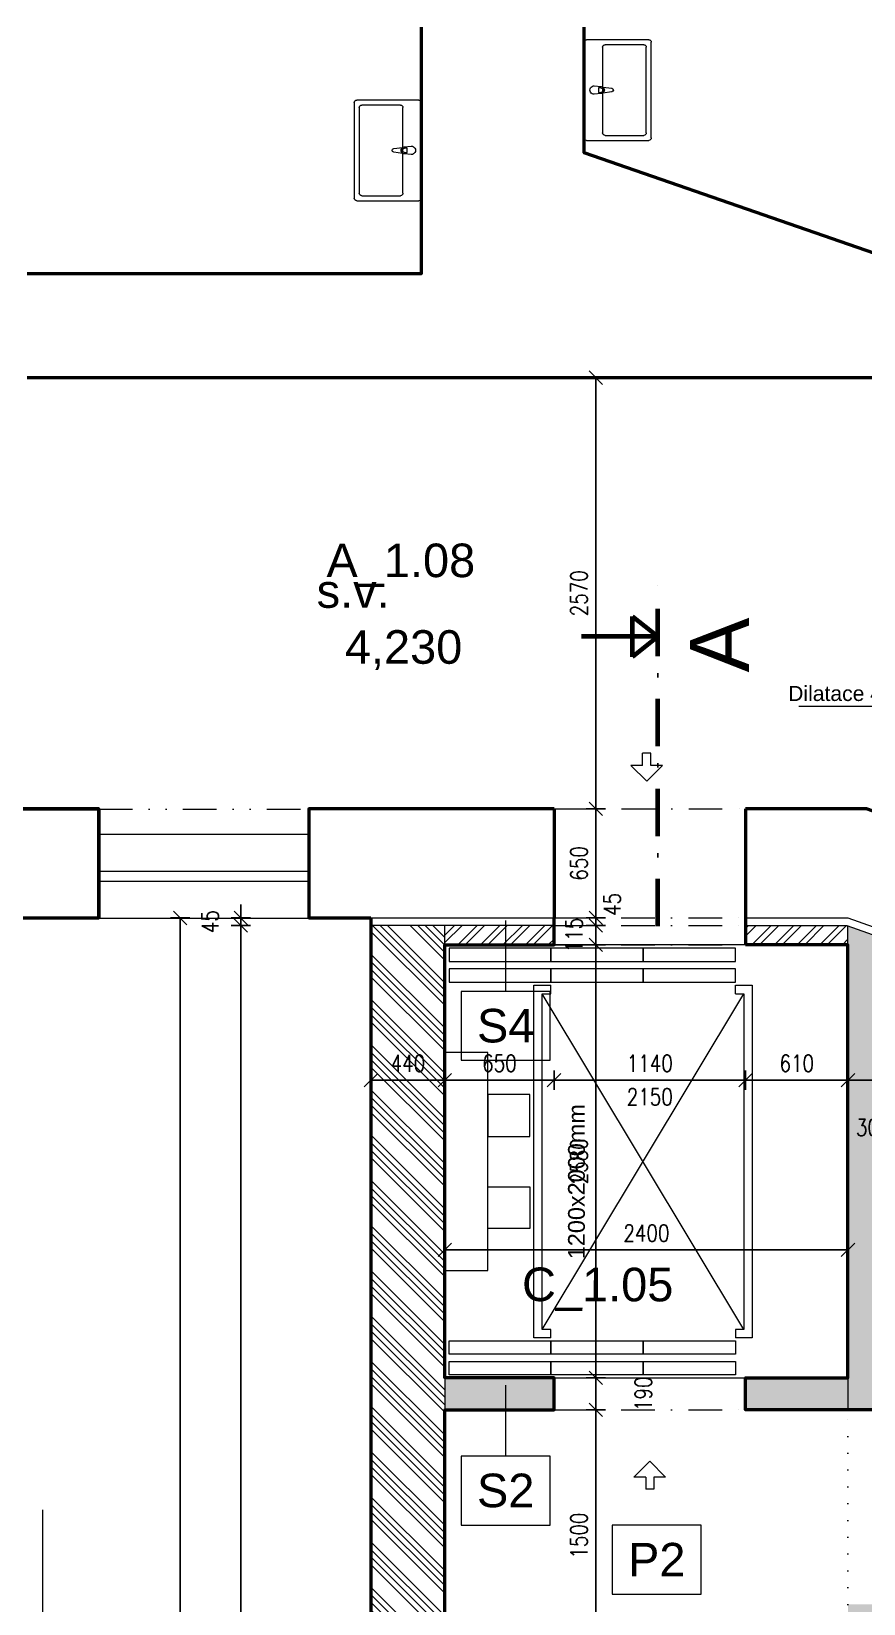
# Model space of a CAD drawing. Header units: millimetres. Extents: x 89194 to 559352, y -753138 to -204019.
# Drawn here: x 331837 to 336791, y -408834 to -399467 of the extents above; entities that cross this region are included whole.
import ezdxf

# ---------------------------------------------------------------- set-up
doc = ezdxf.new("R2010")
doc.units = ezdxf.units.MM
doc.header["$LTSCALE"] = 400
doc.header["$PDMODE"] = 3
for name, pattern in [('DASHDOT', [1, 0.5, -0.25, 0, -0.25]), ('DASHED', [0.75, 0.5, -0.25]), ('DIVIDE', [1.25, 0.5, -0.25, 0, -0.25, 0, -0.25]), ('DOT', [0.25, 0, -0.25]), ('Čerchovaná', [1340.555525, 705.555534, -352.777767, 0, -282.222223])]:
    doc.linetypes.add(name, pattern=pattern)
for name, color, linetype, lineweight in [('RG_koty', 7, 'Continuous', 9), ('RG_okna', 3, 'Continuous', 9), ('RG_popisy', 11, 'Continuous', 9), ('RG_rozhraní mater', 51, 'Continuous', 9), ('RG_skladby konstrukcí', 5, 'Continuous', 9), ('RG_tečkovaně', 210, 'DOT', 15), ('RG_velmi tlustá', 5, 'Continuous', 70), ('RG_zařízováky', 4, 'Continuous', 9), ('RG_zdivo nové', 1, 'Continuous', 50), ('RG_zdivo stávající', 30, 'Continuous', 50), ('RG_čerch 1', 6, 'DASHDOT', 9), ('RG_čerch 2', 6, 'DIVIDE', 9), ('RG_čárkovaně', 40, 'DASHED', 9), ('RG_šrafy', 253, 'Continuous', 9)]:
    doc.layers.add(name, color=color, linetype=linetype, lineweight=lineweight)
doc.styles.add('Arial 100', font='Arial.ttf', dxfattribs={"height": 100})
doc.styles.add('Arial 200', font='Arial.ttf', dxfattribs={"height": 200})
doc.styles.add('Arial 250', font='Arial Bold.ttf', dxfattribs={"height": 250})
doc.styles.add('GENERATED_STYLE_3', font='Arial.ttf')
doc.styles.add('Koty', font='romans.shx', dxfattribs={"width": 0.8})
doc.dimstyles.new('RG_50_vnitřní', dxfattribs={"dimscale": 50, "dimtxt": 2, "dimasz": 1.6, "dimexe": 1.15, "dimexo": 0, "dimgap": 1, "dimtad": 1, "dimdec": 0, "dimrnd": 5, "dimzin": 0, "dimdsep": 46, "dimtxsty": 'Koty', "dimblk1": 'OBLIQUE', "dimblk2": 'OBLIQUE', "dimsah": 1, "dimcen": 0.09, "dimclrd": 256, "dimclre": 256, "dimclrt": 2, "dimazin": 0, "dimtfac": 1, "dimtdec": 0, "dimtmove": 2, "dimatfit": 3, "dimfxl": 1.15, "dimfxlon": 1, "dimtolj": 1, "dimtzin": 0, "dimarcsym": 0})

# ---------------------------------------------------------------- blocks, each defined once
blk = doc.blocks.new('umyv_16')
at = {"layer": 'RG_zařízováky', "linetype": 'Continuous', "lineweight": 20}
for p, q in [((303631.8, -112272.4), (303631.8, -112842.4)), ((304016.8, -112257.4), (303646.8, -112257.4)), ((303741.8, -112302.4), (303741.8, -112812.4)), ((303986.8, -112287.4), (303756.8, -112287.4)), ((304001.8, -112812.4), (304001.8, -112302.4)), ((304031.8, -112842.4), (304031.8, -112272.4)), ((303691.8, -112532.4), (303733.7, -112536.4)), ((303733.7, -112578.4), (303691.8, -112582.4)), ((303731.6, -112543.8), (303716.7, -112543.8)), ((303716.7, -112543.8), (303716.7, -112571)), ((303716.7, -112571), (303731.6, -112571)), ((303743.2, -112539.6), (303796.2, -112546.3)), ((303796.2, -112568.5), (303743.2, -112575.1)), ((303646.8, -112857.4), (304016.8, -112857.4)), ((303756.8, -112827.4), (303986.8, -112827.4))]:
    blk.add_line(p, q, dxfattribs=at)
at = {"layer": 'RG_zařízováky', "linetype": 'Continuous', "lineweight": 20, "extrusion": (0, 0, -1)}
for centre, major_axis, start_param, end_param in [((303646.8, -112272.4), (10.6, 10.6), 3.926991, 5.497787), ((303756.8, -112302.4), (10.6, 10.6), 3.926991, 5.497787), ((303986.8, -112302.4), (-10.6, 10.6), 0.785398, 2.356194), ((304016.8, -112272.4), (-10.6, 10.6), 0.785398, 2.356194), ((303691.8, -112557.4), (17.7, 17.7), 2.356194, 5.497787), ((303731.6, -112557.4), (-9.62, 9.62), 0.785398, 3.926991), ((303731.8, -112557.4), (-14.9, 14.9), 0.875625, 1.35736), ((303731.8, -112557.4), (-14.9, 14.9), 3.355029, 3.836764), ((303731.8, -112557.4), (-14.9, 14.9), 1.35736, 3.355029), ((303794.8, -112557.4), (-7.91, 7.91), 0.909996, 3.802393), ((303646.8, -112842.4), (-10.6, 10.6), 3.926991, 5.497787), ((303756.8, -112812.4), (-10.6, 10.6), 3.926991, 5.497787), ((303986.8, -112812.4), (10.6, 10.6), 0.785398, 2.356194), ((304016.8, -112842.4), (10.6, 10.6), 0.785398, 2.356194)]:
    blk.add_ellipse(centre, major_axis=major_axis, ratio=1, start_param=start_param, end_param=end_param, dxfattribs=at)
blk = doc.blocks.new('výtah_1200x2000')
at = {"layer": 'RG_zařízováky'}
for points in [[(336468.5, -329749.2), (334068.5, -329749.2), (334068.5, -332329.2), (336468.5, -332329.2)], [(334093.5, -329849.2), (334698.5, -329849.2), (334698.5, -329769.2), (334093.5, -329769.2)], [(334698.5, -329849.2), (335248.5, -329849.2), (335248.5, -329769.2), (334698.5, -329769.2)], [(335248.5, -329849.2), (335798.5, -329849.2), (335798.5, -329769.2), (335248.5, -329769.2)], [(334093.5, -329972.2), (334698.5, -329972.2), (334698.5, -329892.2), (334093.5, -329892.2)], [(334698.5, -329972.2), (335248.5, -329972.2), (335248.5, -329892.2), (334698.5, -329892.2)], [(335248.5, -329972.2), (335798.5, -329972.2), (335798.5, -329892.2), (335248.5, -329892.2)], [(334068.5, -331690.2), (334323.5, -331690.2), (334323.5, -330390.2), (334068.5, -330390.2)], [(334323.5, -330890.2), (334573.5, -330890.2), (334573.5, -330640.2), (334323.5, -330640.2)], [(334323.5, -331190.2), (334573.5, -331190.2), (334573.5, -331440.2), (334323.5, -331440.2)], [(334093.5, -332108.2), (334698.5, -332108.2), (334698.5, -332188.2), (334093.5, -332188.2)], [(334698.5, -332108.2), (335248.5, -332108.2), (335248.5, -332188.2), (334698.5, -332188.2)], [(335248.5, -332108.2), (335798.5, -332108.2), (335798.5, -332188.2), (335248.5, -332188.2)], [(334093.5, -332231.2), (334698.5, -332231.2), (334698.5, -332311.2), (334093.5, -332311.2)], [(334698.5, -332231.2), (335248.5, -332231.2), (335248.5, -332311.2), (334698.5, -332311.2)], [(335248.5, -332231.2), (335798.5, -332231.2), (335798.5, -332311.2), (335248.5, -332311.2)]]:
    blk.add_lwpolyline(points, close=True, dxfattribs=at)
for points in [[(334698.5, -332090.2), (334598.5, -332090.2), (334598.5, -329990.2), (334698.5, -329990.2)], [(334698.5, -332040.2), (334648.5, -332040.2), (334648.5, -330040.2), (334698.5, -330040.2)], [(334648.5, -332040.2), (335848.5, -330040.2)], [(335848.5, -332040.2), (334648.5, -330040.2)], [(334698.5, -330040.2), (334698.5, -329990.2)], [(335798.5, -329990.2), (335898.5, -329990.2), (335898.5, -332090.2), (335798.5, -332090.2)], [(335798.5, -330040.2), (335798.5, -329990.2)], [(335798.5, -330040.2), (335848.5, -330040.2), (335848.5, -332040.2), (335798.5, -332040.2), (335798.5, -332090.2)], [(334698.5, -332090.2), (334698.5, -332040.2)]]:
    blk.add_lwpolyline(points, dxfattribs=at)
at = {"layer": 'RG_zařízováky', "insert": (334801.8, -331497.4), "char_height": 100, "attachment_point": 1, "rotation": 90, "style": 'Arial 100'}
blk.add_mtext('\\pxi-1.25;{\\fArial|b0|i0|c238|p34;1200x2000mm}', dxfattribs=at)
blk = doc.blocks.new('_Oblique')
at = {"color": 0, "linetype": 'ByBlock', "lineweight": -2}
blk.add_line((-0.5, -0.5), (0.5, 0.5), dxfattribs=at)
blk = doc.blocks.new('*D292')
at = {"layer": 'Defpoints', "color": 0, "transparency": 16777216}
for p in [(333083.1, -404793.8), (333858.3, -404749.2), (333858.3, -404793.8)]:
    blk.add_point(p, dxfattribs=at)
at = {"layer": 'RG_koty', "lineweight": -2, "transparency": 16777216}
for p, q in [((333083.1, -404749.2), (333083.1, -404669.2)), ((333140.6, -404749.2), (333025.6, -404749.2)), ((333140.6, -404793.8), (333025.6, -404793.8)), ((333083.1, -404749.2), (333083.1, -404793.8)), ((333083.1, -404793.8), (333083.1, -404873.8))]:
    blk.add_line(p, q, dxfattribs=at)
at = {"layer": 'RG_koty', "lineweight": -2, "transparency": 16777216, "xscale": 80, "yscale": 80, "zscale": 80}
for p, rotation in [((333083.1, -404749.2), 270), ((333083.1, -404793.8), 90)]:
    blk.add_blockref('_Oblique', p, dxfattribs=dict(at, rotation=rotation))
at = {"layer": 'RG_koty', "color": 2, "transparency": 16777216, "insert": (332900.6, -404771.5), "char_height": 100, "attachment_point": 5, "rotation": 90, "style": 'Koty'}
blk.add_mtext('\\A1;45', dxfattribs=at)
blk = doc.blocks.new('*D293')
at = {"layer": 'Defpoints', "color": 0, "transparency": 16777216}
for p in [(333858.3, -404793.8), (333083.1, -415589.2), (333858.3, -415589.2)]:
    blk.add_point(p, dxfattribs=at)
at = {"layer": 'RG_koty', "lineweight": -2, "transparency": 16777216}
for p, q in [((333140.6, -404793.8), (333025.6, -404793.8)), ((333083.1, -404793.8), (333083.1, -415589.2)), ((333140.6, -415589.2), (333025.6, -415589.2))]:
    blk.add_line(p, q, dxfattribs=at)
at = {"layer": 'RG_koty', "lineweight": -2, "transparency": 16777216, "xscale": 80, "yscale": 80, "zscale": 80}
for p, rotation in [((333083.1, -404793.8), 90), ((333083.1, -415589.2), 270)]:
    blk.add_blockref('_Oblique', p, dxfattribs=dict(at, rotation=rotation))
at = {"layer": 'RG_koty', "color": 2, "transparency": 16777216, "insert": (332983.1, -410191.5), "char_height": 100, "attachment_point": 5, "rotation": 90, "style": 'Koty'}
blk.add_mtext('\\A1;10795', dxfattribs=at)
blk = doc.blocks.new('*D294')
at = {"layer": 'Defpoints', "color": 0, "transparency": 16777216}
for p in [(333858.3, -404749.2), (332723.2, -415589.2), (333858.3, -415589.2)]:
    blk.add_point(p, dxfattribs=at)
at = {"layer": 'RG_koty', "lineweight": -2, "transparency": 16777216}
for p, q in [((332780.7, -404749.2), (332665.7, -404749.2)), ((332723.2, -404749.2), (332723.2, -415589.2)), ((332780.7, -415589.2), (332665.7, -415589.2))]:
    blk.add_line(p, q, dxfattribs=at)
at = {"layer": 'RG_koty', "lineweight": -2, "transparency": 16777216, "xscale": 80, "yscale": 80, "zscale": 80}
for p, rotation in [((332723.2, -404749.2), 90), ((332723.2, -415589.2), 270)]:
    blk.add_blockref('_Oblique', p, dxfattribs=dict(at, rotation=rotation))
at = {"layer": 'RG_koty', "color": 2, "transparency": 16777216, "insert": (332623.2, -410169.2), "char_height": 100, "attachment_point": 5, "rotation": 90, "style": 'Koty'}
blk.add_mtext('\\A1;10840', dxfattribs=at)
blk = doc.blocks.new('*D321')
at = {"layer": 'Defpoints', "color": 0, "transparency": 16777216}
for p in [(333858.3, -404793.8), (334298.3, -404793.8), (334298.3, -405715)]:
    blk.add_point(p, dxfattribs=at)
at = {"layer": 'RG_koty', "lineweight": -2, "transparency": 16777216}
for p, q in [((333858.3, -405657.5), (333858.3, -405772.5)), ((334298.3, -405657.5), (334298.3, -405772.5)), ((333858.3, -405715), (334298.3, -405715))]:
    blk.add_line(p, q, dxfattribs=at)
at = {"layer": 'RG_koty', "lineweight": -2, "transparency": 16777216, "xscale": 80, "yscale": 80, "zscale": 80, "rotation": 180}
blk.add_blockref('_Oblique', (333858.3, -405715), dxfattribs=at)
at = {"layer": 'RG_koty', "lineweight": -2, "transparency": 16777216, "xscale": 80, "yscale": 80, "zscale": 80}
blk.add_blockref('_Oblique', (334298.3, -405715), dxfattribs=at)
at = {"layer": 'RG_koty', "color": 2, "transparency": 16777216, "insert": (334078.3, -405615), "char_height": 100, "attachment_point": 5, "style": 'Koty'}
blk.add_mtext('\\A1;440', dxfattribs=at)
blk = doc.blocks.new('*D322')
at = {"layer": 'Defpoints', "color": 0, "transparency": 16777216}
for p in [(334298.3, -404793.8), (334948.3, -404909.2), (334948.3, -405715)]:
    blk.add_point(p, dxfattribs=at)
at = {"layer": 'RG_koty', "lineweight": -2, "transparency": 16777216}
for p, q in [((334298.3, -405657.5), (334298.3, -405772.5)), ((334948.3, -405657.5), (334948.3, -405772.5)), ((334298.3, -405715), (334948.3, -405715))]:
    blk.add_line(p, q, dxfattribs=at)
at = {"layer": 'RG_koty', "lineweight": -2, "transparency": 16777216, "xscale": 80, "yscale": 80, "zscale": 80, "rotation": 180}
blk.add_blockref('_Oblique', (334298.3, -405715), dxfattribs=at)
at = {"layer": 'RG_koty', "lineweight": -2, "transparency": 16777216, "xscale": 80, "yscale": 80, "zscale": 80}
blk.add_blockref('_Oblique', (334948.3, -405715), dxfattribs=at)
at = {"layer": 'RG_koty', "color": 2, "transparency": 16777216, "insert": (334623.3, -405615), "char_height": 100, "attachment_point": 5, "style": 'Koty'}
blk.add_mtext('\\A1;650', dxfattribs=at)
blk = doc.blocks.new('*D323')
at = {"layer": 'Defpoints', "color": 0, "transparency": 16777216}
for p in [(334948.3, -404909.2), (336088.3, -404909.2), (336088.3, -405715)]:
    blk.add_point(p, dxfattribs=at)
at = {"layer": 'RG_koty', "lineweight": -2, "transparency": 16777216}
for p, q in [((334948.3, -405657.5), (334948.3, -405772.5)), ((336088.3, -405657.5), (336088.3, -405772.5)), ((334948.3, -405715), (336088.3, -405715))]:
    blk.add_line(p, q, dxfattribs=at)
at = {"layer": 'RG_koty', "lineweight": -2, "transparency": 16777216, "xscale": 80, "yscale": 80, "zscale": 80, "rotation": 180}
blk.add_blockref('_Oblique', (334948.3, -405715), dxfattribs=at)
at = {"layer": 'RG_koty', "lineweight": -2, "transparency": 16777216, "xscale": 80, "yscale": 80, "zscale": 80}
blk.add_blockref('_Oblique', (336088.3, -405715), dxfattribs=at)
at = {"layer": 'RG_koty', "color": 2, "transparency": 16777216, "char_height": 100, "attachment_point": 5, "style": 'Koty'}
for s, insert in [('\\A1;1140', (335518.3, -405615)), ('\\A1;2150', (335518.3, -405815))]:
    blk.add_mtext(s, dxfattribs=dict(at, insert=insert))
blk = doc.blocks.new('*D324')
at = {"layer": 'Defpoints', "color": 0, "transparency": 16777216}
for p in [(336088.3, -404909.2), (336698.3, -404909.2), (336698.3, -405715)]:
    blk.add_point(p, dxfattribs=at)
at = {"layer": 'RG_koty', "lineweight": -2, "transparency": 16777216}
for p, q in [((336088.3, -405657.5), (336088.3, -405772.5)), ((336698.3, -405657.5), (336698.3, -405772.5)), ((336088.3, -405715), (336698.3, -405715))]:
    blk.add_line(p, q, dxfattribs=at)
at = {"layer": 'RG_koty', "lineweight": -2, "transparency": 16777216, "xscale": 80, "yscale": 80, "zscale": 80, "rotation": 180}
blk.add_blockref('_Oblique', (336088.3, -405715), dxfattribs=at)
at = {"layer": 'RG_koty', "lineweight": -2, "transparency": 16777216, "xscale": 80, "yscale": 80, "zscale": 80}
blk.add_blockref('_Oblique', (336698.3, -405715), dxfattribs=at)
at = {"layer": 'RG_koty', "color": 2, "transparency": 16777216, "insert": (336393.3, -405615), "char_height": 100, "attachment_point": 5, "style": 'Koty'}
blk.add_mtext('\\A1;610', dxfattribs=at)
blk = doc.blocks.new('*D325')
at = {"layer": 'Defpoints', "color": 0, "transparency": 16777216}
for p in [(336698.3, -404909.2), (336998.2, -404902.5), (336998.2, -405715)]:
    blk.add_point(p, dxfattribs=at)
at = {"layer": 'RG_koty', "lineweight": -2, "transparency": 16777216}
for p, q in [((336698.3, -405657.5), (336698.3, -405772.5)), ((336998.2, -405657.5), (336998.2, -405772.5)), ((336698.3, -405715), (336998.2, -405715))]:
    blk.add_line(p, q, dxfattribs=at)
at = {"layer": 'RG_koty', "lineweight": -2, "transparency": 16777216, "xscale": 80, "yscale": 80, "zscale": 80, "rotation": 180}
blk.add_blockref('_Oblique', (336698.3, -405715), dxfattribs=at)
at = {"layer": 'RG_koty', "lineweight": -2, "transparency": 16777216, "xscale": 80, "yscale": 80, "zscale": 80}
blk.add_blockref('_Oblique', (336998.2, -405715), dxfattribs=at)
at = {"layer": 'RG_koty', "color": 2, "transparency": 16777216, "insert": (336848.3, -405997.5), "char_height": 100, "attachment_point": 5, "style": 'Koty'}
blk.add_mtext('\\A1;300', dxfattribs=at)
blk = doc.blocks.new('*D326')
at = {"layer": 'Defpoints', "color": 0, "transparency": 16777216}
for p in [(336698.3, -406726.9), (334298.3, -406910.1), (336698.3, -406910.1)]:
    blk.add_point(p, dxfattribs=at)
at = {"layer": 'RG_koty', "lineweight": -2, "transparency": 16777216}
for p, q in [((334298.3, -406784.4), (334298.3, -406669.4)), ((336698.3, -406784.4), (336698.3, -406669.4)), ((334298.3, -406726.9), (336698.3, -406726.9))]:
    blk.add_line(p, q, dxfattribs=at)
at = {"layer": 'RG_koty', "lineweight": -2, "transparency": 16777216, "xscale": 80, "yscale": 80, "zscale": 80, "rotation": 180}
blk.add_blockref('_Oblique', (334298.3, -406726.9), dxfattribs=at)
at = {"layer": 'RG_koty', "lineweight": -2, "transparency": 16777216, "xscale": 80, "yscale": 80, "zscale": 80}
blk.add_blockref('_Oblique', (336698.3, -406726.9), dxfattribs=at)
at = {"layer": 'RG_koty', "color": 2, "transparency": 16777216, "insert": (335498.3, -406626.9), "char_height": 100, "attachment_point": 5, "style": 'Koty'}
blk.add_mtext('\\A1;2400', dxfattribs=at)
blk = doc.blocks.new('*D327')
at = {"layer": 'Defpoints', "color": 0, "transparency": 16777216}
for p in [(334869.5, -401530.2), (334869.5, -404099.2), (335197.1, -404099.2)]:
    blk.add_point(p, dxfattribs=at)
at = {"layer": 'RG_koty', "lineweight": -2, "transparency": 16777216}
for p, q in [((335139.6, -401530.2), (335254.6, -401530.2)), ((335197.1, -401530.2), (335197.1, -404099.2)), ((335139.6, -404099.2), (335254.6, -404099.2))]:
    blk.add_line(p, q, dxfattribs=at)
at = {"layer": 'RG_koty', "lineweight": -2, "transparency": 16777216, "xscale": 80, "yscale": 80, "zscale": 80}
for p, rotation in [((335197.1, -401530.2), 90), ((335197.1, -404099.2), 270)]:
    blk.add_blockref('_Oblique', p, dxfattribs=dict(at, rotation=rotation))
at = {"layer": 'RG_koty', "color": 2, "transparency": 16777216, "insert": (335097.1, -402814.7), "char_height": 100, "attachment_point": 5, "rotation": 90, "style": 'Koty'}
blk.add_mtext('\\A1;2570', dxfattribs=at)
blk = doc.blocks.new('*D328')
at = {"layer": 'Defpoints', "color": 0, "transparency": 16777216}
for p in [(334869.5, -404099.2), (334948.6, -404748.8), (335197.1, -404748.8)]:
    blk.add_point(p, dxfattribs=at)
at = {"layer": 'RG_koty', "lineweight": -2, "transparency": 16777216}
for p, q in [((335139.6, -404099.2), (335254.6, -404099.2)), ((335197.1, -404099.2), (335197.1, -404748.8)), ((335139.6, -404748.8), (335254.6, -404748.8))]:
    blk.add_line(p, q, dxfattribs=at)
at = {"layer": 'RG_koty', "lineweight": -2, "transparency": 16777216, "xscale": 80, "yscale": 80, "zscale": 80}
for p, rotation in [((335197.1, -404099.2), 90), ((335197.1, -404748.8), 270)]:
    blk.add_blockref('_Oblique', p, dxfattribs=dict(at, rotation=rotation))
at = {"layer": 'RG_koty', "color": 2, "transparency": 16777216, "insert": (335097.1, -404424), "char_height": 100, "attachment_point": 5, "rotation": 90, "style": 'Koty'}
blk.add_mtext('\\A1;650', dxfattribs=at)
blk = doc.blocks.new('*D329')
at = {"layer": 'Defpoints', "color": 0, "transparency": 16777216}
for p in [(334948.3, -404793.8), (334948.6, -404748.8), (335197.1, -404793.8)]:
    blk.add_point(p, dxfattribs=at)
at = {"layer": 'RG_koty', "lineweight": -2, "transparency": 16777216}
for p, q in [((335197.1, -404748.8), (335197.1, -404668.8)), ((335139.6, -404748.8), (335254.6, -404748.8)), ((335139.6, -404793.8), (335254.6, -404793.8)), ((335197.1, -404748.8), (335197.1, -404793.8)), ((335197.1, -404793.8), (335197.1, -404873.8))]:
    blk.add_line(p, q, dxfattribs=at)
at = {"layer": 'RG_koty', "lineweight": -2, "transparency": 16777216, "xscale": 80, "yscale": 80, "zscale": 80}
for p, rotation in [((335197.1, -404748.8), 270), ((335197.1, -404793.8), 90)]:
    blk.add_blockref('_Oblique', p, dxfattribs=dict(at, rotation=rotation))
at = {"layer": 'RG_koty', "color": 2, "transparency": 16777216, "insert": (335294.3, -404668.9), "char_height": 100, "attachment_point": 5, "rotation": 90, "style": 'Koty'}
blk.add_mtext('\\A1;45', dxfattribs=at)
blk = doc.blocks.new('*D330')
at = {"layer": 'Defpoints', "color": 0, "transparency": 16777216}
for p in [(334948.3, -404793.8), (334948.3, -404909.2), (335197.1, -404909.2)]:
    blk.add_point(p, dxfattribs=at)
at = {"layer": 'RG_koty', "lineweight": -2, "transparency": 16777216}
for p, q in [((335139.6, -404793.8), (335254.6, -404793.8)), ((335197.1, -404793.8), (335197.1, -404909.2)), ((335139.6, -404909.2), (335254.6, -404909.2))]:
    blk.add_line(p, q, dxfattribs=at)
at = {"layer": 'RG_koty', "lineweight": -2, "transparency": 16777216, "xscale": 80, "yscale": 80, "zscale": 80}
for p, rotation in [((335197.1, -404793.8), 90), ((335197.1, -404909.2), 270)]:
    blk.add_blockref('_Oblique', p, dxfattribs=dict(at, rotation=rotation))
at = {"layer": 'RG_koty', "color": 2, "transparency": 16777216, "insert": (335067.8, -404851.3), "char_height": 100, "attachment_point": 5, "rotation": 90, "style": 'Koty'}
blk.add_mtext('\\A1;115', dxfattribs=at)
blk = doc.blocks.new('*D331')
at = {"layer": 'Defpoints', "color": 0, "transparency": 16777216}
for p in [(334948.3, -404909.2), (334948.3, -407489.2), (335197.1, -407489.2)]:
    blk.add_point(p, dxfattribs=at)
at = {"layer": 'RG_koty', "lineweight": -2, "transparency": 16777216}
for p, q in [((335139.6, -404909.2), (335254.6, -404909.2)), ((335197.1, -404909.2), (335197.1, -407489.2)), ((335139.6, -407489.2), (335254.6, -407489.2))]:
    blk.add_line(p, q, dxfattribs=at)
at = {"layer": 'RG_koty', "lineweight": -2, "transparency": 16777216, "xscale": 80, "yscale": 80, "zscale": 80}
for p, rotation in [((335197.1, -404909.2), 90), ((335197.1, -407489.2), 270)]:
    blk.add_blockref('_Oblique', p, dxfattribs=dict(at, rotation=rotation))
at = {"layer": 'RG_koty', "color": 2, "transparency": 16777216, "insert": (335097.1, -406199.2), "char_height": 100, "attachment_point": 5, "rotation": 90, "style": 'Koty'}
blk.add_mtext('\\A1;2580', dxfattribs=at)
blk = doc.blocks.new('*D332')
at = {"layer": 'Defpoints', "color": 0, "transparency": 16777216}
for p in [(334948.3, -407489.2), (334948.3, -407679.2), (335197.1, -407679.2)]:
    blk.add_point(p, dxfattribs=at)
at = {"layer": 'RG_koty', "lineweight": -2, "transparency": 16777216}
for p, q in [((335139.6, -407489.2), (335254.6, -407489.2)), ((335197.1, -407489.2), (335197.1, -407679.2)), ((335139.6, -407679.2), (335254.6, -407679.2))]:
    blk.add_line(p, q, dxfattribs=at)
at = {"layer": 'RG_koty', "lineweight": -2, "transparency": 16777216, "xscale": 80, "yscale": 80, "zscale": 80}
for p, rotation in [((335197.1, -407489.2), 90), ((335197.1, -407679.2), 270)]:
    blk.add_blockref('_Oblique', p, dxfattribs=dict(at, rotation=rotation))
at = {"layer": 'RG_koty', "color": 2, "transparency": 16777216, "insert": (335479.6, -407584.2), "char_height": 100, "attachment_point": 5, "rotation": 90, "style": 'Koty'}
blk.add_mtext('\\A1;190', dxfattribs=at)
blk = doc.blocks.new('*D333')
at = {"layer": 'Defpoints', "color": 0, "transparency": 16777216}
for p in [(334948.3, -407679.2), (334298.3, -409179.2), (335197.1, -409179.2)]:
    blk.add_point(p, dxfattribs=at)
at = {"layer": 'RG_koty', "lineweight": -2, "transparency": 16777216}
for p, q in [((335139.6, -407679.2), (335254.6, -407679.2)), ((335197.1, -407679.2), (335197.1, -409179.2)), ((335139.6, -409179.2), (335254.6, -409179.2))]:
    blk.add_line(p, q, dxfattribs=at)
at = {"layer": 'RG_koty', "lineweight": -2, "transparency": 16777216, "xscale": 80, "yscale": 80, "zscale": 80}
for p, rotation in [((335197.1, -407679.2), 90), ((335197.1, -409179.2), 270)]:
    blk.add_blockref('_Oblique', p, dxfattribs=dict(at, rotation=rotation))
at = {"layer": 'RG_koty', "color": 2, "transparency": 16777216, "insert": (335097.1, -408429.2), "char_height": 100, "attachment_point": 5, "rotation": 90, "style": 'Koty'}
blk.add_mtext('\\A1;1500', dxfattribs=at)

msp = doc.modelspace()

# ---------------------------------------------------------------- hatches: boundary and pattern name
at = {"layer": 'RG_šrafy'}
h = msp.add_hatch(dxfattribs=at)
h.set_pattern_fill('ANSI32', color=256, scale=10)
h.set_pattern_definition([(45, (338168.44, -404617.99), (-67.35192, 67.35192), []), (45, (338213.34, -404617.99), (-67.35192, 67.35192), [])])
h.paths.add_polyline_path([(338240.8, -404603.2), (338099.3, -404553.4), (338061.1, -404661.8), (338202.6, -404711.7)])
h.paths.add_polyline_path([(339325.5, -404985.1), (339184.1, -404935.3), (339145.9, -405043.7), (339287.3, -405093.6)])
h.paths.add_polyline_path([(334948.3, -329794.8), (334298.3, -329794.8), (334298.3, -329910.2), (334948.3, -329910.2)])
h.paths.add_polyline_path([(336698.3, -329797.9), (336690.6, -329795.2), (336088.3, -329795.2), (336088.3, -329910.2), (336698.3, -329910.2)])
h.paths.add_polyline_path([(337868.3, -330210), (337760, -330171.9), (336998.7, -332334.2), (336998.8, -332680.2), (337372.9, -331617.4), (337436, -331438.2), (337436, -331438.1), (337436, -331438.1)])
h.paths.add_polyline_path([(334948.3, -404793.8), (334298.3, -404793.8), (334298.3, -404909.2), (334948.3, -404909.2)])
h.paths.add_polyline_path([(336698.3, -404796.9), (336690.6, -404794.2), (336088.3, -404794.2), (336088.3, -404908.8), (336698.3, -404909.2)])
h.paths.add_polyline_path([(337868.4, -405209.1), (337760, -405170.9), (336998.7, -407333.2), (336998.7, -407679.2), (336998.8, -407679.2)])
h.paths.add_polyline_path([(334948.3, -479794.7), (334298.3, -479794.7), (334298.3, -479910.7), (334948.3, -479909.7)])
h.paths.add_polyline_path([(336698.3, -479797.9), (336690.6, -479795.2), (336088.3, -479795.2), (336088.3, -479910.2), (336698.3, -479910.2)])
h.paths.add_polyline_path([(337867.4, -480209.7), (337760, -480171.9), (336998.7, -482334.2), (336998.3, -482680.2), (336998.3, -482681.4)])
h.paths.add_polyline_path([(334948.3, -554793.8), (334298.3, -554793.8), (334298.3, -554908.8), (334948.3, -554908.8)])
h.paths.add_polyline_path([(336698.3, -554796.9), (336690.6, -554794.2), (336088.2, -554794.2), (336088.2, -554908.8), (336698.3, -554908.8)])
h.paths.add_polyline_path([(337868.4, -555209.1), (337760, -555170.9), (336998.4, -557334), (336998.8, -557679.2)])
at = {"layer": 'RG_šrafy', "ltscale": 0.0007}
h = msp.add_hatch(dxfattribs=at)
h.set_pattern_fill('PLASTY_LEHCENE', color=256, scale=40)
h.set_pattern_definition([(45, (341914.01, -556476.84), (-113.13708, 113.13708), []), (0, (342094.28, -556423.84), (113.137085, 113.137085), [20, -206.27417]), (45, (342114.28, -556423.84), (-113.13708, 113.13708), [20, -140]), (90, (342128.42, -556409.7), (-113.137085, 113.137085), [20, -206.27417]), (135, (342128.42, -556389.7), (-113.13708, -113.13708), [20, -140]), (0, (342094.28, -556375.56), (113.137085, 113.137085), [20, -206.27417]), (45, (342080.14, -556389.7), (-113.13708, 113.13708), [20, -140]), (90, (342080.14, -556409.7), (-113.137085, 113.137085), [20, -206.27417]), (135, (342094.28, -556423.84), (-113.13708, -113.13708), [20, -140]), (135, (342068.28, -556476.84), (-113.13708, -113.13708), [])])
h.paths.add_polyline_path([(341969.8, -556393.7), (341781.1, -556327.3), (341714.7, -556515.9), (341761.9, -556532.5), (341903.3, -556582.3)])
h.paths.add_polyline_path([(340837.9, -555995.1), (340649.3, -555928.6), (340582.8, -556117.3), (340771.5, -556183.7)])
h.paths.add_polyline_path([(341969.8, -481394.7), (341781.1, -481328.2), (341714.7, -481516.9), (341761.9, -481533.5), (341903.3, -481583.3)])
h.paths.add_polyline_path([(340837.9, -480996.1), (340649.3, -480929.6), (340582.8, -481118.3), (340771.5, -481184.7)])
h.paths.add_polyline_path([(337436, -331438.1), (337372.9, -331617.4), (340646, -332769.8), (340775.5, -332401.9), (340596.3, -332338.8), (340529.9, -332527.5)])
h.paths.add_polyline_path([(341141.5, -331362.2), (340962.2, -331299.4), (340961.6, -331301.2), (340961.6, -331301.3), (340943.4, -331353.2), (340976.3, -331364.8), (341089.5, -331404.6), (341071.2, -331456.5), (341053, -331508.4), (340939.8, -331468.5), (340906.8, -331456.9), (340895.2, -331489.9), (341074.4, -331553)])
h.paths.add_polyline_path([(341448.3, -408838.9), (336998.3, -408838.9), (336998.3, -409038.9), (341448.3, -409038.9)])
h.paths.add_polyline_path([(344548.3, -408838.9), (342448.3, -408838.9), (342448.3, -409038.9), (344548.3, -409038.9)])
h.paths.add_polyline_path([(336698.3, -409179.2), (335998.3, -409179.2), (335998.3, -409379.2), (336698.3, -409379.2)])
h.paths.add_polyline_path([(334998.3, -409179.2), (334298.3, -409179.2), (334298.3, -409379.2), (334998.3, -409379.2)])
h.paths.add_polyline_path([(334948.3, -407489.2), (334298.3, -407489.2), (334298.3, -407679.2), (334948.3, -407679.2)])
h.paths.add_polyline_path([(336698.3, -407489.2), (336088.3, -407489.2), (336088.3, -407679.2), (336698.3, -407679.2)])
h.paths.add_polyline_path([(336698.3, -482490.2), (334298.3, -482490.2), (334298.3, -482680.2), (336698.3, -482679.7)])
h.paths.add_polyline_path([(341448.3, -483839.9), (336998.3, -483839.9), (336998.3, -484039.9), (341448.3, -484039.9)])
h.paths.add_polyline_path([(344548.3, -483839.9), (342448.3, -483839.9), (342448.3, -484039.9), (344548.3, -484039.9)])
h.paths.add_polyline_path([(336698.3, -557488.8), (334298.3, -557488.8), (334298.3, -557679.2), (336698.3, -557678.8)])
h.paths.add_polyline_path([(341448.3, -558838.9), (336998.3, -558838.9), (336998.3, -559038.9), (341448.3, -559038.9)])
h.paths.add_polyline_path([(344548.3, -558838.9), (342448.3, -558838.9), (342448.3, -559038.9), (344548.3, -559038.9)])
at = {"layer": 'RG_šrafy'}
h = msp.add_hatch(dxfattribs=at)
h.set_pattern_fill('ANSI34,_O', color=256, scale=10, angle=90)
h.set_pattern_definition([(135, (-38756.65, -88521.15), (-134.70384, -134.70384), []), (135, (-38756.65, -88476.25), (-134.70384, -134.70384), []), (135, (-38756.65, -88431.34), (-134.70384, -134.70384), []), (135, (-38756.65, -88386.44), (-134.70384, -134.70384), [])])
h.paths.add_polyline_path([(334298.3, -404909.2), (334298.3, -404793.8), (333858.3, -404793.8), (333858.3, -415589.2), (334898.3, -415589.2), (334898.3, -415149.2), (334298.3, -415149.2), (334298.3, -413149.2), (334298.3, -409379.2), (334298.3, -409179.2), (334298.3, -407679.2), (334298.3, -407489.2)])
h.paths.add_polyline_path([(337698.3, -415149.2), (337698.3, -415149.2), (336998.3, -415149.2), (336698.3, -415149.2), (336198.3, -415149.2), (336198.3, -415589.2), (337698.3, -415589.2)])
h.paths.add_polyline_path([(341573.3, -415149.2), (341573.3, -415149.2), (340073.3, -415149.2), (340073.3, -415589.2), (341573.3, -415589.2)])
h.paths.add_polyline_path([(345448.3, -415149.2), (345448.3, -415149.2), (344848.3, -415149.2), (344548.3, -415149.2), (343948.3, -415149.2), (343948.3, -415589.2), (343948.3, -415589.2), (345448.3, -415589.2)])
h.paths.add_polyline_path([(349323.3, -415149.2), (349323.3, -415149.2), (347823.3, -415149.2), (347823.3, -415589.2), (349323.3, -415589.2)])
h.paths.add_polyline_path([(352738.3, -410446), (352298.4, -410291.1), (352298.4, -411219.2), (352298.4, -412219.2), (352298.4, -413201.2), (352298.4, -414183.2), (352298.4, -415149.2), (351698.4, -415149.2), (351698.4, -415165.2), (351698.3, -415589.2), (352738.3, -415589.2)])
at = {"layer": 'RG_šrafy', "ltscale": 0.0007}
h = msp.add_hatch(dxfattribs=at)
h.set_pattern_fill('ZIGZAG', color=256, scale=20)
h.set_pattern_definition([(0, (-38756.65, -88521.147), (63.5, 63.5), [63.5, -63.5]), (90, (-38693.15, -88521.147), (-63.5, 63.5), [63.5, -63.5])])
h.paths.add_polyline_path([(336998, -404902.4), (336698.3, -404796.9), (336698.3, -404909.2), (336698.3, -407489.2), (336698.3, -407679.2), (336998.7, -407679.2), (336998.7, -407333.2)])
h.paths.add_polyline_path([(336998.3, -409038.9), (336998.3, -408838.9), (336698.3, -408838.9), (336698.3, -409179.2), (336698.3, -409379.2), (336698.3, -415149.2), (336998.3, -415149.2)])
h.paths.add_polyline_path([(344848.3, -408788.9), (344548.3, -408788.9), (344548.3, -408838.9), (344548.3, -409038.9), (344548.3, -415149.2), (344848.3, -415149.2)])
h.paths.add_polyline_path([(344848.3, -407668.2), (344548.3, -407562.6), (344548.3, -407788.9), (344848.3, -407788.9)])
h.paths.add_polyline_path([(344806.5, -407768.9, 0.391021), (344821.4, -407755.1), (344826.6, -407690.8, -0.391021), (344834, -407683.9), (344838.3, -407683.9), (344838.3, -407778.9), (344558.3, -407778.9), (344558.3, -407683.9), (344562.6, -407683.9, -0.391021), (344570.1, -407690.8), (344575.2, -407755.1, 0.391021), (344590.2, -407768.9)], flags=16)

# ---------------------------------------------------------------- linework, layer by layer
at = {"layer": 'RG_okna'}
for points in [[(332238.5, -404250.2), (333488.5, -404250.2)], [(332238.5, -404470.2), (333488.5, -404470.2)], [(332238.5, -404530.2), (333488.5, -404530.2)], [(332238.5, -404750.2), (333488.5, -404750.2)]]:
    msp.add_lwpolyline(points, dxfattribs=at)
at = {"layer": 'RG_popisy'}
for p, q in [((335524.7, -403768), (335475.9, -403768)), ((335475.9, -403840.1), (335475.9, -403768)), ((335524.7, -403840.1), (335524.7, -403768)), ((335500.3, -403934.1), (335406.3, -403840.1)), ((335475.9, -403840.1), (335406.3, -403840.1)), ((335500.3, -403934.1), (335594.3, -403840.1)), ((335594.3, -403840.1), (335524.7, -403840.1)), ((335518.3, -407986.2), (335424.3, -408080.2)), ((335518.3, -407986.2), (335612.3, -408080.2)), ((335493.9, -408080.2), (335424.3, -408080.2)), ((335493.9, -408080.2), (335493.9, -408152.3)), ((335612.3, -408080.2), (335542.7, -408080.2)), ((335542.7, -408080.2), (335542.7, -408152.3)), ((335542.7, -408152.3), (335493.9, -408152.3))]:
    msp.add_line(p, q, dxfattribs=at)
for points in [[(336405.1, -403486.7), (337289.5, -403486.7), (336844.7, -404834.5)], [(331903.4, -408275.4), (331903.4, -412117), (332308.5, -412117)]]:
    msp.add_lwpolyline(points, dxfattribs=at)
at = {"layer": 'RG_rozhraní mater'}
for points in [[(333858.3, -404749.2), (334298.3, -404749.2)], [(334948.3, -404793.8), (333858.3, -404793.8)], [(334298.3, -404749.2), (334948.6, -404748.8)], [(334298.3, -404909.2), (334298.3, -404793.8)], [(336088.4, -404794.2), (336690.6, -404794.2), (336998.2, -404902.5)], [(336088.6, -404749.2), (336698.3, -404749.2)], [(336698.3, -404749.2), (336998, -404854.7)], [(336698.3, -404909.2), (336698.3, -404796.9)], [(334298.3, -407489.2), (334298.3, -407679.2)], [(336698.3, -407489.2), (336698.3, -407679.2)]]:
    msp.add_lwpolyline(points, dxfattribs=at)
at = {"layer": 'RG_skladby konstrukcí'}
for points in [[(334660.6, -405187.3), (334660.6, -404763.9)], [(334660.6, -407956.3), (334660.6, -407532.8)]]:
    msp.add_lwpolyline(points, dxfattribs=at)
for points in [[(334395.6, -405597.3), (334925.6, -405597.3), (334925.6, -405187.3), (334395.6, -405187.3)], [(334395.6, -408366.3), (334925.6, -408366.3), (334925.6, -407956.3), (334395.6, -407956.3)], [(335294.8, -408777.5), (335824.8, -408777.5), (335824.8, -408367.5), (335294.8, -408367.5)]]:
    msp.add_lwpolyline(points, close=True, dxfattribs=at)
at = {"layer": 'RG_tečkovaně'}
msp.add_lwpolyline([(336698.3, -408838.9), (336698.3, -407679.2)], dxfattribs=at)
at = {"layer": 'RG_velmi tlustá', "linetype": 'Čerchovaná', "ltscale": 0.001}
msp.add_line((335566.8, -404798.6), (335566.7, -402740.8), dxfattribs=at)
at = {"layer": 'RG_velmi tlustá'}
for p, q in [((335566.7, -403072.9), (335416, -402952.4)), ((335416, -403072.9), (335416, -402952.4)), ((335566.7, -403072.9), (335111.1, -403072.9)), ((335416.1, -403193.4), (335416, -403072.9)), ((335566.7, -403072.9), (335416.1, -403193.4))]:
    msp.add_line(p, q, dxfattribs=at)
at = {"layer": 'RG_zdivo nové'}
for points in [[(334948.3, -404099.2), (334948.3, -404749.2)], [(336088.3, -404099.2), (336088.3, -404748.8)], [(336088.3, -404148.8), (336088.3, -404908.8)], [(333858.3, -404749.2), (333858.3, -415589.2), (334898.3, -415589.2), (334898.3, -415149.2), (334298.3, -415149.2), (334298.3, -409379.2), (334998.3, -409379.2), (334998.3, -409179.2), (334298.3, -409179.2), (334298.3, -407679.2), (334948.3, -407679.2), (334948.3, -407489.2), (334298.3, -407489.2), (334298.3, -404909.2), (334948.3, -404909.2), (334948.3, -404749.2)], [(336998.8, -407679.2), (336088.3, -407679.2), (336088.3, -407489.2), (336698.3, -407489.2), (336698.3, -404909.2), (336088.3, -404908.8)]]:
    msp.add_lwpolyline(points, dxfattribs=at)
at = {"layer": 'RG_zdivo stávající'}
for points in [[(331811, -400910.2), (334158.5, -400910.2), (334158.5, -399441.4)], [(337671.5, -401072.3), (335127.2, -400191.4), (335127.2, -399441.4)], [(337469, -401657.1), (337102.4, -401530.2), (331811, -401530.2)], [(332238.5, -404100.2), (329208.5, -404100.2)], [(331378.5, -404749.2), (332238.5, -404749.2), (332238.5, -404099.2), (330728.5, -404099.2)], [(332238.5, -404100.2), (332238.5, -404750.2)], [(334948.3, -404099.2), (333488.5, -404099.2), (333488.5, -404099.2), (333488.5, -404749.2), (333858.3, -404749.2)], [(333488.5, -404100.2), (333488.5, -404750.2)], [(337599.9, -404377.5), (336809.4, -404099.2), (336088.3, -404098.9)], [(332238.5, -404750.2), (331378.5, -404750.2), (331378.5, -404930.2)]]:
    msp.add_lwpolyline(points, dxfattribs=at)
at = {"layer": 'RG_čerch 1'}
for points in [[(334949.9, -404099.2), (336089.9, -404099.2)], [(334948.3, -404749.2), (336088.3, -404749.2)], [(334948.3, -404794.2), (336088.3, -404794.2)], [(334948.3, -404909.2), (336088.3, -404909.2)], [(334948.3, -407489.2), (336088.3, -407489.2)], [(334948.3, -407679.2), (336088.3, -407679.2)]]:
    msp.add_lwpolyline(points, dxfattribs=at)
at = {"layer": 'RG_čerch 2'}
msp.add_lwpolyline([(332238.5, -404100.2), (333488.5, -404100.2)], dxfattribs=at)
at = {"layer": 'RG_čárkovaně'}
msp.add_line((336088.6, -404748.8), (336088.6, -404548.8), dxfattribs=at)

# ---------------------------------------------------------------- block references
at = {"layer": 'RG_zařízováky'}
for name, p in [('umyv_16', (31495.4, -287259)), ('výtah_1200x2000', (229.8, -75160))]:
    msp.add_blockref(name, p, dxfattribs=at)
at = {"layer": 'RG_zařízováky', "rotation": 180}
msp.add_blockref('umyv_16', (637790.3, -512733.1), dxfattribs=at)

# ---------------------------------------------------------------- texts
at = {"layer": 'RG_koty', "insert": (333652.5, -402986.5), "char_height": 200, "width": 12.645, "attachment_point": 5, "style": 'Arial 100'}
msp.add_mtext('\\pxi-3,l4,qc,t4;s.v.^I4,230', dxfattribs=at)
at = {"layer": 'RG_popisy', "attachment_point": 1, "style": 'Arial 250'}
for s, insert, char_height in [('\\pxi-1.25,qc;{\\fArial|b0|i0|c238|p34;A_1.08}', (333843.5, -402518.6), 200), ('\\pxi-1.25;{\\fArial|b0|i0|c238|p34;Dilatace 45mm}', (336454.5, -403366.5), 90)]:
    msp.add_mtext(s, dxfattribs=dict(at, insert=insert, char_height=char_height))
at = {"layer": 'RG_popisy', "insert": (335008, -406832.3), "char_height": 200, "attachment_point": 1, "rotation": 359.87866, "style": 'Arial 250'}
msp.add_mtext('\\pxi-1.25;{\\fArial|b0|i0|c238|p34;C_1.05}', dxfattribs=at)
at = {"layer": 'RG_skladby konstrukcí', "char_height": 200, "width": 530, "attachment_point": 5, "style": 'Arial 200'}
for s, insert in [('S4', (334660.6, -405392.3)), ('S2', (334660.6, -408161.3)), ('P2', (335559.8, -408572.5))]:
    msp.add_mtext(s, dxfattribs=dict(at, insert=insert))
at = {"layer": 'RG_velmi tlustá', "insert": (335758.2, -403122.8), "char_height": 350, "attachment_point": 2, "rotation": 90, "style": 'GENERATED_STYLE_3'}
msp.add_mtext('A', dxfattribs=at)

# ---------------------------------------------------------------- dimensions: what is measured, and where the dimension line sits
at = {"layer": 'RG_koty'}
for base, p1, p2, picture, middle in [((335197.1, -404099.2), (334869.5, -401530.2), (334869.5, -404099.2), '*D327', (335097.1, -402814.7)), ((335197.1, -404748.8), (334869.5, -404099.2), (334948.6, -404748.8), '*D328', (335097.1, -404424)), ((332723.2, -415589.2), (333858.3, -404749.2), (333858.3, -415589.2), '*D294', (332623.2, -410169.2)), ((333083.1, -404793.8), (333858.3, -404749.2), (333858.3, -404793.8), '*D292', (332900.6, -404771.5)), ((333083.1, -415589.2), (333858.3, -404793.8), (333858.3, -415589.2), '*D293', (332983.1, -410191.5)), ((335197.1, -407489.2), (334948.3, -404909.2), (334948.3, -407489.2), '*D331', (335097.1, -406199.2)), ((335197.1, -407679.2), (334948.3, -407489.2), (334948.3, -407679.2), '*D332', (335479.6, -407584.2)), ((335197.1, -409179.2), (334948.3, -407679.2), (334298.3, -409179.2), '*D333', (335097.1, -408429.2))]:
    dim = msp.add_linear_dim(base=base, p1=p1, p2=p2, angle=90, dimstyle='RG_50_vnitřní', dxfattribs=at)
    dim.commit()
    dim.dimension.update_dxf_attribs({"geometry": picture, "text_midpoint": middle})
for base, p1, p2, picture, middle in [((335197.1, -404793.8), (334948.6, -404748.8), (334948.3, -404793.8), '*D329', (335294.3, -404668.9)), ((335197.1, -404909.2), (334948.3, -404793.8), (334948.3, -404909.2), '*D330', (335067.8, -404851.3))]:
    dim = msp.add_linear_dim(base=base, p1=p1, p2=p2, angle=90, dimstyle='RG_50_vnitřní', dxfattribs=at)
    dim.commit()
    dim.dimension.update_dxf_attribs({"geometry": picture, "text_midpoint": middle, "dimtype": 160})
for base, p1, p2, picture, middle in [((334298.3, -405715), (333858.3, -404793.8), (334298.3, -404793.8), '*D321', (334078.3, -405615)), ((334948.3, -405715), (334298.3, -404793.8), (334948.3, -404909.2), '*D322', (334623.3, -405615)), ((336698.3, -405715), (336088.3, -404909.2), (336698.3, -404909.2), '*D324', (336393.3, -405615)), ((336998.2, -405715), (336698.3, -404909.2), (336998.2, -404902.5), '*D325', (336848.3, -405997.5)), ((336698.3, -406726.9), (334298.3, -406910.1), (336698.3, -406910.1), '*D326', (335498.3, -406626.9))]:
    dim = msp.add_linear_dim(base=base, p1=p1, p2=p2, dimstyle='RG_50_vnitřní', dxfattribs=at)
    dim.commit()
    dim.dimension.update_dxf_attribs({"geometry": picture, "text_midpoint": middle})
dim = msp.add_linear_dim(base=(336088.3, -405715), p1=(334948.3, -404909.2), p2=(336088.3, -404909.2), text='<>\\X2150', dimstyle='RG_50_vnitřní', dxfattribs=at)
dim.commit()
dim.dimension.update_dxf_attribs({"geometry": '*D323', "text_midpoint": (335518.3, -405715)})

doc.saveas('drawing.dxf')
